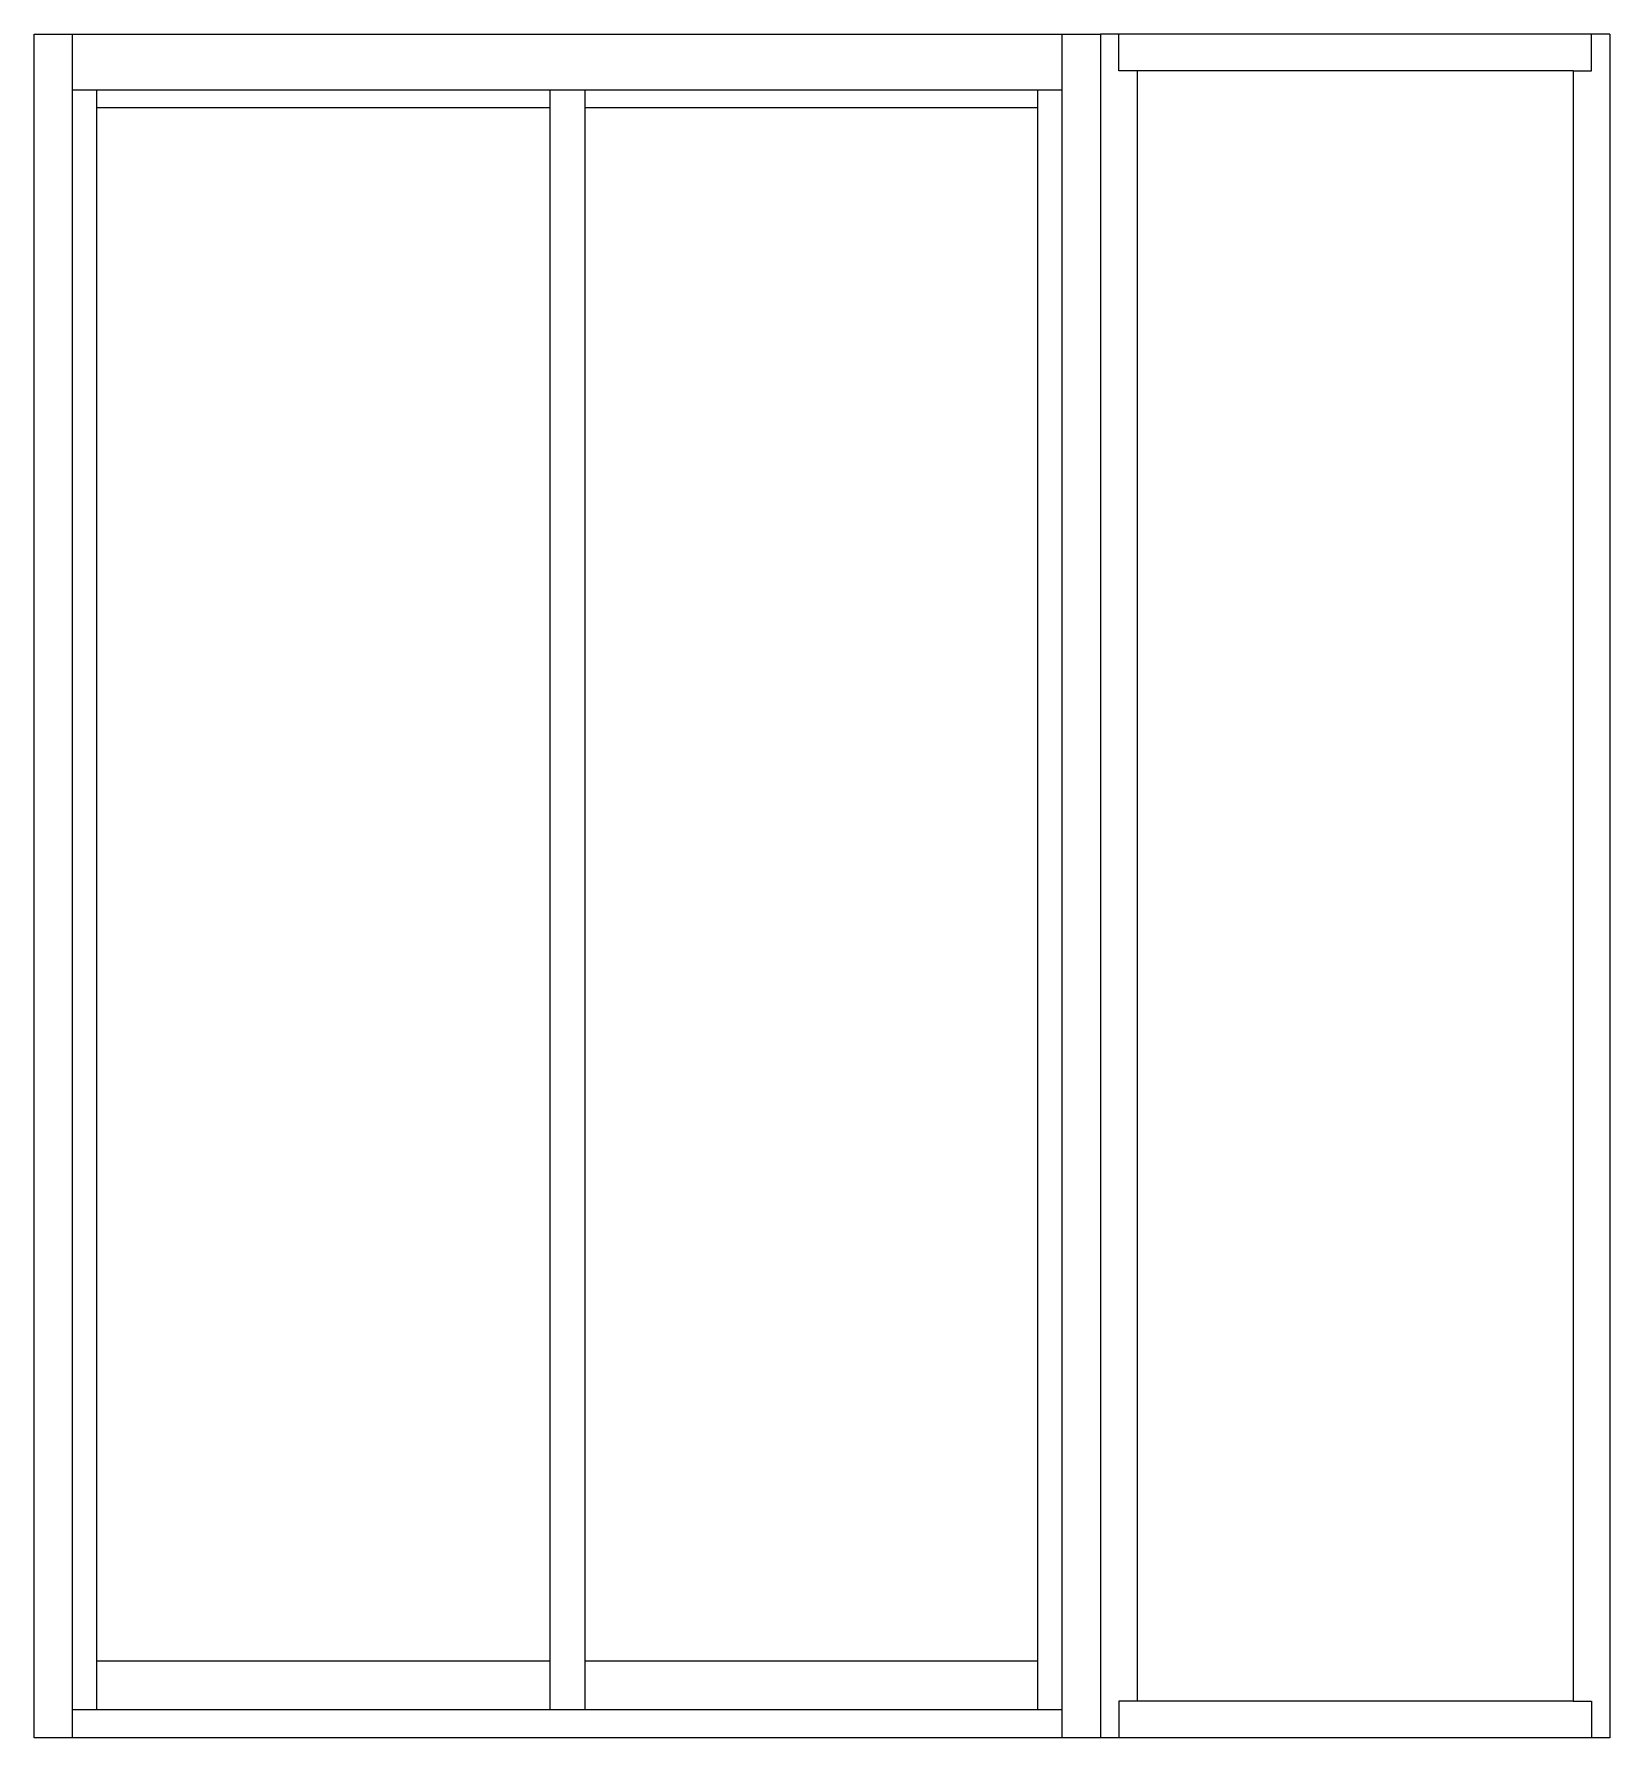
# Model space of a CAD drawing. Extents: x -75 to 127, y -92 to 53.
# Drawn here: x -72.1 to 0.9, y -91.6 to -12.7 of the extents above; entities that cross this region are included whole.
import ezdxf

# ---------------------------------------------------------------- set-up
doc = ezdxf.new("R2010")
doc.units = 0
doc.header["$MEASUREMENT"] = 0
doc.layers.get('0').update_dxf_attribs({"linetype": 'CONTINUOUS'})
doc.layers.add('ELEV_FRAME', color=1, linetype='CONTINUOUS')

msp = doc.modelspace()

# ---------------------------------------------------------------- linework, layer by layer
at = {"color": 1}
for p, q in [((-72.07922, -12.71945), (-22.70728, -12.71945)), ((-72.07922, -91.60588), (-72.07922, -12.71945)), ((-70.29943, -91.60588), (-70.29943, -12.71945)), ((-24.48707, -91.60588), (-24.48707, -12.71945)), ((-22.70728, -12.71945), (-22.70728, -91.60588)), ((-70.29943, -15.30823), (-24.48707, -15.30823)), ((-24.48707, -90.31149), (-70.29943, -90.31149)), ((-22.70728, -91.60588), (-72.07922, -91.60588))]:
    msp.add_line(p, q, dxfattribs=at)
at = {"color": 5}
for p, q in [((-69.16683, -90.31149), (-69.16683, -15.30823)), ((-48.20234, -15.30823), (-48.20234, -90.31149)), ((-46.58436, -15.30823), (-46.58436, -90.31149)), ((-25.61967, -90.31149), (-25.61967, -15.30823)), ((-69.16683, -16.11722), (-48.20234, -16.11722)), ((-46.58436, -16.11722), (-25.61967, -16.11722)), ((-48.20234, -88.04631), (-69.16683, -88.04631)), ((-25.61967, -88.04631), (-46.58436, -88.04631))]:
    msp.add_line(p, q, dxfattribs=at)
at = {"layer": 'ELEV_FRAME'}
for p, q in [((0.86861, -12.71945), (-22.70728, -12.71945)), ((-22.70728, -12.71945), (-22.70728, -91.60588)), ((-21.85784, -14.41833), (-21.85784, -12.71945)), ((0.01917, -14.41833), (0.01917, -12.71945)), ((0.86861, -12.71945), (0.86861, -91.60588)), ((-21.0084, -14.41833), (-21.85784, -14.41833)), ((-0.83028, -14.41833), (-21.0084, -14.41833)), ((-21.0084, -14.41833), (-21.0084, -89.907)), ((-0.83028, -14.41833), (-0.83028, -89.907)), ((-0.83028, -14.41833), (0.01917, -14.41833)), ((-21.0084, -89.907), (-21.85784, -89.907)), ((-21.85784, -89.907), (-21.85784, -91.60588)), ((-0.83028, -89.907), (-21.0084, -89.907)), ((-0.83028, -89.907), (0.01917, -89.907)), ((0.01917, -89.907), (0.01917, -91.60588)), ((0.86861, -91.60588), (-22.70728, -91.60588))]:
    msp.add_line(p, q, dxfattribs=at)

doc.saveas('drawing.dxf')
